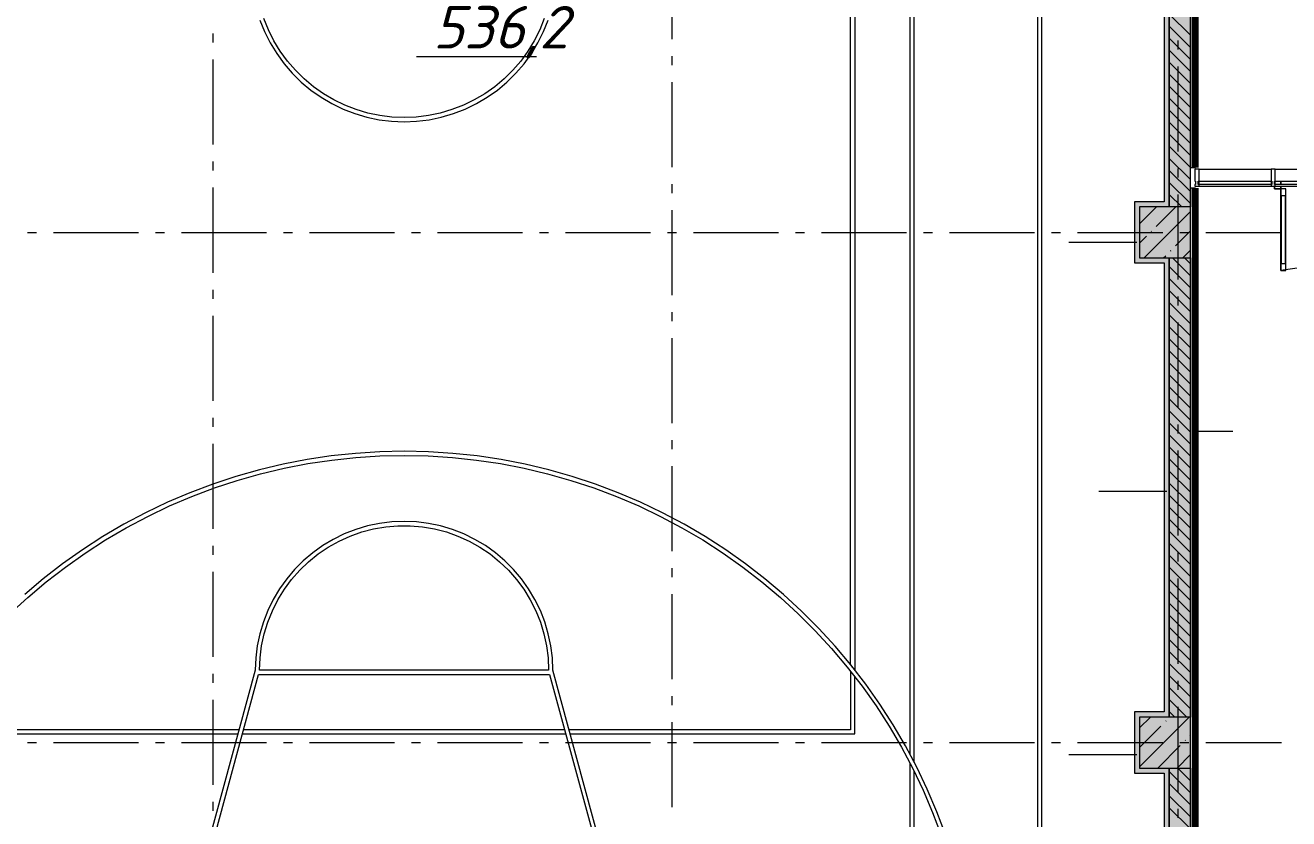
# Model space of a CAD drawing. Header units: millimetres. Extents: x -537608 to 253996, y -217170 to 186033.
# Drawn here: x -290367 to -275507, y -36597 to -27265 of the extents above; entities that cross this region are included whole.
import ezdxf

# ---------------------------------------------------------------- set-up
doc = ezdxf.new("R2010")
doc.units = ezdxf.units.MM
doc.layers.add('16) Лак 1.6м', color=160, linetype='Continuous', lineweight=90)
doc.layers.add('PDF _Геометрия', color=7, linetype='Continuous')
doc.layers.add('PDF _Текст', color=7, linetype='Continuous')
doc.layers.add('PDF _Сплошная заливка', color=7, linetype='Continuous', true_color=0xffffff)
doc.styles.add('PDF ISOCPEUR Italic', font='isocpeui.ttf')

msp = doc.modelspace()

# ---------------------------------------------------------------- hatches: boundary and pattern name
at = {"layer": 'PDF _Сплошная заливка', "true_color": 0xff7d7d, "transparency": 33554559}
for points in [[(-276661.3528, -28938.6636), (-276601.352, -28938.6636), (-276601.352, -10840.6596), (-276661.3528, -10840.6596), (-276661.3528, -26801.2363)], [(-276971.3524, -29400.664), (-276911.3516, -29400.664), (-276911.3516, -24000.6624), (-276971.3524, -24000.6624), (-276971.3524, -29340.6632)], [(-276661.3528, -45400.6677), (-276601.352, -45400.6677), (-276601.352, -29180.6643), (-276661.3528, -29180.6643), (-276661.3528, -45312.8143)], [(-276971.3524, -29400.664), (-276971.3524, -29340.6632), (-277321.3517, -29340.6632), (-277321.3517, -29400.664), (-277261.351, -29400.664)], [(-277261.351, -30060.665), (-276971.3524, -30060.665), (-276971.3524, -30000.6644), (-277321.3517, -30000.6644), (-277321.3517, -30060.665)], [(-276971.3524, -35400.6659), (-276911.3516, -35400.6659), (-276911.3516, -30000.6644), (-276971.3524, -30000.6644), (-276971.3524, -35345.0422)], [(-276971.3524, -35400.6659), (-276971.3524, -35340.6652), (-277321.3517, -35340.6652), (-277321.3517, -35400.6659), (-277261.351, -35400.6659)], [(-277261.351, -36060.6648), (-276971.3524, -36060.6648), (-276971.3524, -36000.6642), (-277321.3517, -36000.6642), (-277321.3517, -36060.6648)], [(-276971.3524, -41550.6664), (-276911.3516, -41550.6664), (-276911.3516, -36000.6642), (-276971.3524, -36000.6642), (-276971.3524, -41490.6656)]]:
    msp.add_hatch(color=11, dxfattribs=at).paths.add_polyline_path(points)
at = {"layer": 'PDF _Сплошная заливка', "transparency": 33554559}
h = msp.add_hatch(color=256, dxfattribs=at)
h.paths.add_polyline_path([(-276661.3528, -42060.6668), (-276661.764, -42050.6663), (-276911.3516, -42050.6663), (-276911.3516, -42060.6668)], flags=0)
h.paths.add_polyline_path([(-276680.4968, -41550.6664), (-276661.3528, -41550.6664), (-276661.3528, -36000.6642), (-276911.3516, -36000.6642), (-276911.3516, -41550.6664), (-276682.3914, -41550.6664)], flags=0)
h.paths.add_polyline_path([(-276911.3516, -35400.6659), (-276661.3528, -35400.6659), (-276661.3528, -30000.6644), (-276911.3516, -30000.6644), (-276911.3516, -35345.0422)], flags=0)
h.paths.add_polyline_path([(-276661.3528, -29400.664), (-276661.3528, -24000.6624), (-276911.3516, -24000.6624), (-276911.3516, -29400.664), (-276670.195, -29400.664)], flags=0)
h.paths.add_polyline_path([(-276852.9743, -23400.662), (-276661.3528, -23400.662), (-276661.3528, -21410.6625), (-276911.3516, -21411.1604), (-276911.3516, -23400.662)], flags=0)
h.paths.add_polyline_path([(-276661.3528, -21350.6613), (-276661.3528, -18000.6618), (-276911.3516, -18000.6618), (-276911.3516, -21350.6613)], flags=0)
h.paths.add_polyline_path([(-276661.3528, -17400.6608), (-276661.3528, -11950.6591), (-276911.3516, -11950.6591), (-276911.3516, -17400.6608)], flags=0)
msp.add_hatch(color=256, dxfattribs=at).paths.add_polyline_path([(-277261.351, -30000.6644), (-276661.3528, -30000.6644), (-276661.3528, -29400.664), (-277261.351, -29400.664), (-277261.351, -29649.173)])

# ---------------------------------------------------------------- linework, layer by layer
at = {"layer": '16) Лак 1.6м'}
for p, q in [((-276601.352, -28938.6636), (-276601.352, -10840.6596)), ((-276601.352, -45400.6677), (-276601.352, -29180.6643))]:
    msp.add_line(p, q, dxfattribs=at)
at = {"layer": 'PDF _Геометрия', "lineweight": 9}
for p, q in [((-276971.3524, -24060.6631), (-276971.3524, -29340.6632)), ((-276911.3516, -24000.6624), (-276911.3516, -29400.664)), ((-276911.3516, -29400.664), (-276911.3516, -24000.6624)), ((-276661.3528, -28938.6636), (-276661.3528, -24000.6624)), ((-276661.3528, -24000.6624), (-276661.3528, -28938.6636)), ((-276661.3528, -27383.35), (-276911.3516, -27133.351)), ((-276661.3528, -27524.7732), (-276911.3516, -27274.7721)), ((-276661.3528, -27666.1944), (-276911.3516, -27416.1933)), ((-276661.3528, -27807.6155), (-276911.3516, -27557.6144)), ((-276661.3528, -27949.0366), (-276911.3516, -27699.0355)), ((-276661.3528, -28090.4577), (-276911.3516, -27840.4588)), ((-276661.3528, -28231.8788), (-276911.3516, -27981.8799)), ((-276661.3528, -28373.3), (-276911.3516, -28123.301)), ((-276661.3528, -28514.7211), (-276911.3516, -28264.7221)), ((-276661.3528, -28656.1443), (-276911.3516, -28406.1432)), ((-276661.3528, -28797.5655), (-276911.3516, -28547.5643)), ((-276661.3528, -28938.9866), (-276911.3516, -28688.9854)), ((-276661.3528, -29080.4077), (-276911.3516, -28830.4066)), ((-276661.3528, -29221.8288), (-276911.3516, -28971.8298)), ((-276661.3528, -29180.6643), (-276661.3528, -28938.6636)), ((-276661.3528, -28938.6636), (-276601.352, -28938.6636)), ((-276561.3523, -28958.6645), (-276611.3526, -28958.6645)), ((-276611.3526, -28958.6645), (-276611.3526, -29098.6647)), ((-276561.3523, -28958.6645), (-275715.0345, -28958.6645)), ((-276561.3523, -29098.6647), (-276561.3523, -28958.6645)), ((-275665.0343, -28958.6645), (-275715.0345, -28958.6645)), ((-275715.0345, -28958.6645), (-275715.0345, -29098.6647)), ((-275665.0343, -28958.6645), (-273615.0363, -28958.6645)), ((-275665.0343, -29098.6647), (-275665.0343, -28958.6645)), ((-276661.3528, -29363.2499), (-276911.3516, -29113.251)), ((-276611.3526, -29098.6647), (-276601.352, -29098.6647)), ((-276601.352, -29098.6647), (-276601.352, -29138.6645)), ((-276571.3506, -29138.6645), (-276571.3506, -29098.6647)), ((-276571.3506, -29098.6647), (-276561.3523, -29098.6647)), ((-276561.3523, -29138.6645), (-276561.3523, -29098.6647)), ((-276561.3523, -29098.6647), (-275715.0345, -29098.6647)), ((-275715.0345, -29098.6647), (-275715.0345, -29138.6645)), ((-275715.0345, -29098.6647), (-275705.0362, -29098.6647)), ((-275705.0362, -29098.6647), (-275705.0362, -29138.6645)), ((-275675.0348, -29138.6645), (-275675.0348, -29098.6647)), ((-275675.0348, -29098.6647), (-275665.0343, -29098.6647)), ((-275665.0343, -29138.6645), (-275665.0343, -29098.6647)), ((-275665.0343, -29098.6647), (-273615.0363, -29098.6647)), ((-275600.0345, -29098.6647), (-275600.0345, -29138.6645)), ((-275600.0345, -29138.6645), (-275600.0345, -29098.6647)), ((-276765.3599, -29400.664), (-276911.3516, -29254.6721)), ((-276601.352, -29180.6643), (-276661.3528, -29180.6643)), ((-276661.3528, -29180.6643), (-276661.3528, -29400.664)), ((-276661.3528, -29400.664), (-276661.3528, -29180.6643)), ((-276601.352, -29138.6645), (-276611.3526, -29138.6645)), ((-276611.3526, -29138.6645), (-276611.3526, -29155.6642)), ((-276611.3526, -29155.6642), (-276561.3523, -29155.6642)), ((-276561.3523, -29138.6645), (-276571.3506, -29138.6645)), ((-275715.0345, -29138.6645), (-276561.3523, -29138.6645)), ((-276561.3523, -29155.6642), (-276561.3523, -29138.6645)), ((-276561.3523, -29155.6642), (-275715.0345, -29155.6642)), ((-275705.0362, -29138.6645), (-275715.0345, -29138.6645)), ((-275715.0345, -29138.6645), (-275715.0345, -29155.6642)), ((-275715.0345, -29155.6642), (-275665.0343, -29155.6642)), ((-275665.0343, -29138.6645), (-275675.0348, -29138.6645)), ((-275675.0348, -29188.6647), (-275675.0348, -29155.6642)), ((-275675.0348, -29155.6642), (-275675.0348, -29188.6647)), ((-275600.0345, -29188.6647), (-275675.0348, -29188.6647)), ((-275675.0348, -29188.6647), (-275600.0345, -29188.6647)), ((-273615.0363, -29138.6645), (-275665.0343, -29138.6645)), ((-275665.0343, -29155.6642), (-275665.0343, -29138.6645)), ((-275665.0343, -29155.6642), (-273615.0363, -29155.6642)), ((-275600.0345, -29188.6647), (-275600.0345, -29155.6642)), ((-275600.0345, -29155.6642), (-275600.0345, -29188.6647)), ((-275600.0345, -30148.6649), (-275600.0345, -29188.6647)), ((-275540.0359, -29188.6647), (-275600.0345, -29188.6647)), ((-275600.0345, -29188.6647), (-275600.0345, -30148.6649)), ((-275540.0359, -29188.6647), (-275600.0345, -29188.6647)), ((-275600.0345, -29188.6647), (-275600.0345, -30148.6649)), ((-275600.0345, -29268.6641), (-275540.0359, -29268.6641)), ((-275590.0361, -30068.6655), (-275590.0361, -29268.6641)), ((-275546.0363, -30068.6655), (-275546.0363, -29268.6641)), ((-275540.0359, -30148.6649), (-275540.0359, -29188.6647)), ((-275540.0359, -30148.6649), (-275540.0359, -29188.6647)), ((-276971.3524, -29340.6632), (-277321.3517, -29340.6632)), ((-277321.3517, -29340.6632), (-277321.3517, -29400.664)), ((-277321.3517, -29400.664), (-277321.3517, -30000.6644)), ((-277261.351, -29599.2869), (-277062.728, -29400.664)), ((-276661.3528, -29400.664), (-277261.351, -29400.664)), ((-277261.351, -29400.664), (-277261.351, -30000.6644)), ((-277066.9844, -29633.0194), (-276834.629, -29400.664)), ((-276906.781, -29400.664), (-276911.3516, -29396.0932)), ((-276661.3528, -30000.6644), (-276661.3528, -29400.664)), ((-277206.5304, -30000.6644), (-276661.3528, -29455.4846)), ((-277124.0076, -29690.0425), (-277119.2668, -29685.3018)), ((-276838.8853, -29861.1163), (-276661.3528, -29683.5837)), ((-277291.3524, -29821.728), (-278091.3516, -29821.728)), ((-277261.351, -29827.386), (-277181.0329, -29747.0678)), ((-277321.3517, -30000.6644), (-277321.3517, -30060.665)), ((-277261.351, -30000.6644), (-276661.3528, -30000.6644)), ((-276978.4334, -30000.6644), (-276952.9338, -29975.1669)), ((-276911.3516, -30000.6644), (-276911.3516, -35400.6659)), ((-276911.3516, -35400.6659), (-276911.3516, -30000.6644)), ((-276895.9106, -29918.1416), (-276891.1677, -29913.4008)), ((-276661.3528, -30211.7788), (-276872.465, -30000.6644)), ((-276750.3343, -30000.6644), (-276661.3528, -29911.6827)), ((-276661.3528, -30070.3576), (-276731.0439, -30000.6644)), ((-276661.3528, -35400.6659), (-276661.3528, -30000.6644)), ((-276661.3528, -30000.6644), (-276661.3528, -35400.6659)), ((-277321.3517, -30060.665), (-276971.3524, -30060.665)), ((-276971.3524, -30060.665), (-276971.3524, -35340.6652)), ((-276661.3528, -30353.1999), (-276911.3516, -30103.201)), ((-275600.0345, -30068.6655), (-275540.0359, -30068.6655)), ((-275351.5685, -30115.9529), (-275600.0345, -30148.6649)), ((-275600.0345, -30148.6649), (-275540.0359, -30148.6649)), ((-275600.0345, -30148.6649), (-275540.0359, -30148.6649)), ((-276661.3528, -30494.621), (-276911.3516, -30244.6221)), ((-276661.3528, -30636.0421), (-276911.3516, -30386.0432)), ((-276661.3528, -30777.4632), (-276911.3516, -30527.4644)), ((-276661.3528, -30918.8865), (-276911.3516, -30668.8855)), ((-276661.3528, -31060.3076), (-276911.3516, -30810.3066)), ((-276661.3528, -31201.7287), (-276911.3516, -30951.7277)), ((-276661.3528, -31343.1498), (-276911.3516, -31093.1488)), ((-276661.3528, -31484.5709), (-276911.3516, -31234.5721)), ((-276661.3528, -31625.9921), (-276911.3516, -31375.9932)), ((-276661.3528, -31767.4132), (-276911.3516, -31517.4143)), ((-276661.3528, -31908.8343), (-276911.3516, -31658.8354)), ((-276661.3528, -32050.2554), (-276911.3516, -31800.2565)), ((-276661.3528, -32191.6765), (-276911.3516, -31941.6777)), ((-276661.3528, -32333.0998), (-276911.3516, -32083.0988)), ((-276631.3513, -32040.0397), (-276165.2022, -32040.0397)), ((-276661.3528, -32474.5209), (-276911.3516, -32224.5199)), ((-276661.3528, -32615.9421), (-276911.3516, -32365.941)), ((-276661.3528, -32757.3632), (-276911.3516, -32507.3621)), ((-276661.3528, -32898.7843), (-276911.3516, -32648.7854)), ((-276941.3509, -32746.9321), (-277741.3522, -32746.9321)), ((-276661.3528, -33040.2054), (-276911.3516, -32790.2065)), ((-276661.3528, -33181.6266), (-276911.3516, -32931.6276)), ((-276661.3528, -33323.0477), (-276911.3516, -33073.0487)), ((-276661.3528, -33464.471), (-276911.3516, -33214.4699)), ((-276661.3528, -33605.8921), (-276911.3516, -33355.891)), ((-276661.3528, -33747.3132), (-276911.3516, -33497.3121)), ((-276661.3528, -33888.7343), (-276911.3516, -33638.7332)), ((-276661.3528, -34030.1554), (-276911.3516, -33780.1565)), ((-276661.3528, -34171.5765), (-276911.3516, -33921.5776)), ((-276661.3528, -34312.9977), (-276911.3516, -34062.9987)), ((-276661.3528, -34454.4188), (-276911.3516, -34204.4198)), ((-276661.3528, -34595.842), (-276911.3516, -34345.8409)), ((-276661.3528, -34737.2632), (-276911.3516, -34487.262)), ((-276661.3528, -34878.6843), (-276911.3516, -34628.6832)), ((-276661.3528, -35020.1054), (-276911.3516, -34770.1043)), ((-276661.3528, -35161.5265), (-276911.3516, -34911.5275)), ((-276661.3528, -35302.9476), (-276911.3516, -35052.9487)), ((-276705.0556, -35400.6659), (-276911.3516, -35194.3698)), ((-276971.3524, -35340.6652), (-277321.3517, -35340.6652)), ((-277321.3517, -35340.6652), (-277321.3517, -35400.6659)), ((-276846.4767, -35400.6659), (-276911.3516, -35335.7909)), ((-277321.3517, -35400.6659), (-277321.3517, -36000.6642)), ((-277261.351, -35529.8496), (-277132.1673, -35400.6659)), ((-277261.351, -35986.0478), (-276675.9692, -35400.6659)), ((-276661.3528, -35400.6659), (-277261.351, -35400.6659)), ((-277261.351, -35400.6659), (-277261.351, -36000.6642)), ((-277261.351, -35757.9487), (-277009.9591, -35506.5568)), ((-276952.9338, -35449.5315), (-276948.193, -35444.7885)), ((-276661.3528, -36000.6642), (-276661.3528, -35400.6659)), ((-276667.8116, -35620.6053), (-276661.3528, -35614.1464)), ((-277047.8705, -36000.6642), (-276781.8601, -35734.6537)), ((-276724.8369, -35677.6306), (-276720.0939, -35672.8876)), ((-277291.3524, -35845.8366), (-278091.3516, -35845.8366)), ((-276819.7736, -36000.6642), (-276661.3528, -35842.2433)), ((-277321.3517, -36000.6642), (-277321.3517, -36060.6648)), ((-277321.3517, -36060.6648), (-276971.3524, -36060.6648)), ((-277261.351, -36000.6642), (-276661.3528, -36000.6642)), ((-276971.3524, -36060.6648), (-276971.3524, -41490.6656)), ((-276911.3516, -36000.6642), (-276911.3516, -41550.6664)), ((-276911.3516, -41550.6664), (-276911.3516, -36000.6642)), ((-276661.3528, -36292.8976), (-276911.3516, -36042.8987)), ((-276661.3528, -36151.4765), (-276812.1629, -36000.6642)), ((-276661.3528, -36010.0553), (-276670.7418, -36000.6642)), ((-276661.3528, -41550.6664), (-276661.3528, -36000.6642)), ((-276661.3528, -36000.6642), (-276661.3528, -41550.6664)), ((-276661.3528, -36434.3187), (-276911.3516, -36184.3198)), ((-276661.3528, -36575.7398), (-276911.3516, -36325.7409)), ((-276661.3528, -36717.1631), (-276911.3516, -36467.1621))]:
    msp.add_line(p, q, dxfattribs=at)
at = {"layer": 'PDF _Геометрия', "color": 253, "lineweight": 9, "true_color": 0xaaaaaa}
for p, q in [((-282761.353, -26427.4166), (-282761.353, -27427.4166)), ((-288161.3545, -27363.2069), (-288161.3545, -27469.0397)), ((-276811.3512, -27444.4207), (-276811.3512, -27550.2534)), ((-285765.5641, -27633.8677), (-284352.6511, -27633.8677)), ((-282761.353, -27627.4175), (-282761.353, -27733.2502)), ((-288161.3545, -27669.0405), (-288161.3545, -28669.0405)), ((-276811.3512, -27750.2543), (-276811.3512, -28750.2543)), ((-282761.353, -27933.2511), (-282761.353, -28933.2511)), ((-288161.3545, -28869.0414), (-288161.3545, -28974.8741)), ((-276811.3512, -28950.2551), (-276811.3512, -29056.0879)), ((-288161.3545, -29174.875), (-288161.3545, -30174.875)), ((-282761.353, -29133.2498), (-282761.353, -29239.0847)), ((-276811.3512, -29256.0866), (-276811.3512, -30256.0887)), ((-282761.353, -29439.0834), (-282761.353, -30439.0834)), ((-290341.645, -29700.6652), (-290235.8101, -29700.6652)), ((-290035.8114, -29700.6652), (-289035.8114, -29700.6652)), ((-288835.8106, -29700.6652), (-288729.9778, -29700.6652)), ((-288529.977, -29700.6652), (-287529.977, -29700.6652)), ((-287329.9761, -29700.6652), (-287224.1433, -29700.6652)), ((-287024.1424, -29700.6652), (-286024.1425, -29700.6652)), ((-285824.1438, -29700.6652), (-285718.3089, -29700.6652)), ((-285518.3102, -29700.6652), (-284518.3102, -29700.6652)), ((-284318.3093, -29700.6652), (-284212.4766, -29700.6652)), ((-284012.4757, -29700.6652), (-283012.4757, -29700.6652)), ((-282812.4749, -29700.6652), (-282706.6421, -29700.6652)), ((-282506.6434, -29700.6652), (-281506.6413, -29700.6652)), ((-281306.6426, -29700.6652), (-281200.8098, -29700.6652)), ((-281000.8089, -29700.6652), (-280000.809, -29700.6652)), ((-279800.8081, -29700.6652), (-279694.9754, -29700.6652)), ((-279494.9745, -29700.6652), (-278494.9745, -29700.6652)), ((-278294.9736, -29700.6652), (-278189.1409, -29700.6652)), ((-277989.1422, -29700.6652), (-276989.1401, -29700.6652)), ((-276789.1414, -29700.6652), (-276683.3086, -29700.6652)), ((-276483.3077, -29700.6652), (-275592.5637, -29700.6652)), ((-288161.3545, -30374.8737), (-288161.3545, -30480.7086)), ((-276811.3512, -30456.0874), (-276811.3512, -30561.9202)), ((-288161.3545, -30680.7073), (-288161.3545, -31680.7073)), ((-282761.353, -30639.0842), (-282761.353, -30744.917)), ((-276811.3512, -30761.9211), (-276811.3512, -31761.921)), ((-282761.353, -30944.9179), (-282761.353, -31944.9179)), ((-288161.3545, -31880.7081), (-288161.3545, -31986.5409)), ((-276811.3512, -31961.9219), (-276811.3512, -32067.7547)), ((-288161.3545, -32186.5418), (-288161.3545, -33186.5417)), ((-282761.353, -32144.9165), (-282761.353, -32250.7515)), ((-276811.3512, -32267.7533), (-276811.3512, -33267.7555)), ((-282761.353, -32450.7501), (-282761.353, -33450.7523)), ((-288161.3545, -33386.5404), (-288161.3545, -33492.3754)), ((-276811.3512, -33467.7542), (-276811.3512, -33573.587)), ((-288161.3545, -33692.374), (-288161.3545, -34692.374)), ((-282761.353, -33650.751), (-282761.353, -33756.5838)), ((-276811.3512, -33773.5879), (-276811.3512, -34773.5878)), ((-282761.353, -33956.5847), (-282761.353, -34956.5846)), ((-288161.3545, -34892.3749), (-288161.3545, -34998.2077)), ((-276811.3512, -34973.5886), (-276811.3512, -35079.4214)), ((-288161.3545, -35198.2086), (-288161.3545, -36198.2085)), ((-282761.353, -35156.5854), (-282761.353, -35262.4183)), ((-276811.3512, -35279.4223), (-276811.3512, -36279.4222)), ((-282761.353, -35462.4191), (-282761.353, -36462.419)), ((-290341.645, -35700.665), (-290235.8101, -35700.665)), ((-290035.8114, -35700.665), (-289035.8114, -35700.665)), ((-288835.8106, -35700.665), (-288729.9778, -35700.665)), ((-288529.977, -35700.665), (-287529.977, -35700.665)), ((-287329.9761, -35700.665), (-287224.1433, -35700.665)), ((-287024.1424, -35700.665), (-286024.1425, -35700.665)), ((-285824.1438, -35700.665), (-285718.3089, -35700.665)), ((-285518.3102, -35700.665), (-284518.3102, -35700.665)), ((-284318.3093, -35700.665), (-284212.4766, -35700.665)), ((-284012.4757, -35700.665), (-283012.4757, -35700.665)), ((-282812.4749, -35700.665), (-282706.6421, -35700.665)), ((-282506.6434, -35700.665), (-281506.6413, -35700.665)), ((-281306.6426, -35700.665), (-281200.8098, -35700.665)), ((-281000.8089, -35700.665), (-280000.809, -35700.665)), ((-279800.8081, -35700.665), (-279694.9754, -35700.665)), ((-279494.9745, -35700.665), (-278494.9745, -35700.665)), ((-278294.9736, -35700.665), (-278189.1409, -35700.665)), ((-277989.1422, -35700.665), (-276989.1401, -35700.665)), ((-276789.1414, -35700.665), (-276683.3086, -35700.665)), ((-276483.3077, -35700.665), (-275592.5637, -35700.665)), ((-288161.3545, -36398.2093), (-288161.3545, -36504.0422)), ((-276811.3512, -36479.421), (-276811.3512, -36585.2559))]:
    msp.add_line(p, q, dxfattribs=at)
at = {"layer": 'PDF _Геометрия', "color": 9, "lineweight": 9, "true_color": 0xc0c0c0}
for p, q in [((-280661.0426, -34782.9596), (-280661.0426, -26625.1785)), ((-280611.0424, -26625.1785), (-280611.0424, -34845.5955)), ((-279961.3023, -26625.1785), (-279961.3023, -35840.9128)), ((-279911.3021, -35935.2488), (-279911.3021, -26625.1785)), ((-278461.3023, -26625.1785), (-278461.3023, -40550.182)), ((-278411.3021, -40600.1822), (-278411.3021, -26625.1785)), ((-287506.4172, -27319.9777), (-287559.9698, -27187.0349)), ((-284262.6361, -27187.0349), (-284316.1887, -27319.9777)), ((-287607.2637, -27203.2704), (-287552.2083, -27340.0627)), ((-287552.2083, -27340.0627), (-287486.1428, -27471.8902)), ((-287442.1666, -27448.0914), (-287506.4172, -27319.9777)), ((-284316.1887, -27319.9777), (-284380.4393, -27448.0914)), ((-284336.463, -27471.8902), (-284270.3975, -27340.0627)), ((-284270.3975, -27340.0627), (-284215.3422, -27203.2704)), ((-287486.1428, -27471.8902), (-287409.5084, -27597.866)), ((-287367.6485, -27570.5192), (-287442.1666, -27448.0914)), ((-284380.4393, -27448.0914), (-284454.9574, -27570.5192)), ((-284413.0975, -27597.866), (-284336.463, -27471.8902)), ((-287409.5084, -27597.866), (-287322.8197, -27717.1483)), ((-287283.3625, -27686.4364), (-287367.6485, -27570.5192)), ((-284454.9574, -27570.5192), (-284539.2434, -27686.4364)), ((-284499.7862, -27717.1483), (-284413.0975, -27597.866)), ((-287322.8197, -27717.1483), (-287226.6601, -27828.934)), ((-287189.8726, -27795.0702), (-287283.3625, -27686.4364)), ((-284539.2434, -27686.4364), (-284632.7333, -27795.0702)), ((-284595.9479, -27828.934), (-284499.7862, -27717.1483)), ((-287226.6601, -27828.934), (-287121.6713, -27932.4739)), ((-287087.8053, -27895.6863), (-287189.8726, -27795.0702)), ((-287121.6713, -27932.4739), (-287008.5594, -28027.0725)), ((-286977.8496, -27987.6154), (-287087.8053, -27895.6863)), ((-284734.8005, -27895.6863), (-284844.7562, -27987.6154)), ((-284814.0465, -28027.0725), (-284700.9346, -27932.4739)), ((-284632.7333, -27795.0702), (-284734.8005, -27895.6863)), ((-284700.9346, -27932.4739), (-284595.9479, -27828.934)), ((-287008.5594, -28027.0725), (-286888.0865, -28112.097)), ((-286860.7375, -28070.2393), (-286977.8496, -27987.6154)), ((-286737.2592, -28143.0006), (-286860.7375, -28070.2393)), ((-284961.8683, -28070.2393), (-285085.3467, -28143.0006)), ((-284844.7562, -27987.6154), (-284961.8683, -28070.2393)), ((-284934.5193, -28112.097), (-284814.0465, -28027.0725)), ((-286888.0865, -28112.097), (-286761.0579, -28186.9746)), ((-286761.0579, -28186.9746), (-286628.3261, -28251.2037)), ((-286608.2412, -28205.4147), (-286737.2592, -28143.0006)), ((-286474.5471, -28257.0619), (-286608.2412, -28205.4147)), ((-285214.3668, -28205.4147), (-285348.0589, -28257.0619)), ((-285085.3467, -28143.0006), (-285214.3668, -28205.4147)), ((-285194.2819, -28251.2037), (-285061.5501, -28186.9746)), ((-285061.5501, -28186.9746), (-284934.5193, -28112.097)), ((-286628.3261, -28251.2037), (-286490.7825, -28304.3516)), ((-286490.7825, -28304.3516), (-286349.3484, -28346.065)), ((-286337.0744, -28297.5956), (-286474.5471, -28257.0619)), ((-286349.3484, -28346.065), (-286204.9777, -28376.06)), ((-286196.747, -28326.7423), (-286337.0744, -28297.5956)), ((-286204.9777, -28376.06), (-286058.635, -28394.1405)), ((-286054.5056, -28344.3104), (-286196.747, -28326.7423)), ((-285911.304, -28350.1793), (-286054.5056, -28344.3104)), ((-285768.1002, -28344.3104), (-285911.304, -28350.1793)), ((-285625.8589, -28326.7423), (-285768.1002, -28344.3104)), ((-285763.9709, -28394.1405), (-285617.6281, -28376.06)), ((-285485.5315, -28297.5956), (-285625.8589, -28326.7423)), ((-285617.6281, -28376.06), (-285473.2574, -28346.065)), ((-285348.0589, -28257.0619), (-285485.5315, -28297.5956)), ((-285473.2574, -28346.065), (-285331.8234, -28304.3516)), ((-285331.8234, -28304.3516), (-285194.2819, -28251.2037)), ((-286058.635, -28394.1405), (-285911.304, -28400.1795)), ((-285911.304, -28400.1795), (-285763.9709, -28394.1405)), ((-287052.9404, -32372.5204), (-287334.4801, -32427.0138)), ((-286769.3382, -32330.034), (-287052.9404, -32372.5204)), ((-287043.3813, -32420.4753), (-286762.1494, -32378.3937)), ((-286484.1879, -32299.6321), (-286769.3382, -32330.034)), ((-286762.1494, -32378.3937), (-286479.3869, -32348.2803)), ((-286198.0044, -32281.3687), (-286484.1879, -32299.6321)), ((-286479.3869, -32348.2803), (-286195.6016, -32330.1912)), ((-285911.304, -32275.2779), (-286198.0044, -32281.3687)), ((-286195.6016, -32330.1912), (-285911.304, -32324.1586)), ((-285624.6016, -32281.3687), (-285911.304, -32275.2779)), ((-285911.304, -32324.1586), (-285627.0042, -32330.1912)), ((-285627.0042, -32330.1912), (-285343.219, -32348.2803)), ((-285338.4179, -32299.6321), (-285624.6016, -32281.3687)), ((-285343.219, -32348.2803), (-285060.4564, -32378.3937)), ((-285053.2677, -32330.034), (-285338.4179, -32299.6321)), ((-285060.4564, -32378.3937), (-284779.2246, -32420.4753)), ((-284769.6676, -32372.5204), (-285053.2677, -32330.034)), ((-284488.1258, -32427.0138), (-284769.6676, -32372.5204)), ((-287613.4513, -32493.4174), (-287889.3524, -32571.6106)), ((-287872.8349, -32617.673), (-287599.2246, -32540.2227)), ((-287334.4801, -32427.0138), (-287613.4513, -32493.4174)), ((-287599.2246, -32540.2227), (-287322.5721, -32474.4521)), ((-287322.5721, -32474.4521), (-287043.3813, -32420.4753)), ((-284779.2246, -32420.4753), (-284500.0337, -32474.4521)), ((-284500.0337, -32474.4521), (-284223.3813, -32540.2227)), ((-284209.1546, -32493.4174), (-284488.1258, -32427.0138)), ((-284223.3813, -32540.2227), (-283949.7709, -32617.673)), ((-283933.2534, -32571.6106), (-284209.1546, -32493.4174)), ((-288161.6818, -32661.449), (-288429.9507, -32762.7757)), ((-287889.3524, -32571.6106), (-288161.6818, -32661.449)), ((-288142.9145, -32706.6611), (-287872.8349, -32617.673)), ((-283949.7709, -32617.673), (-283679.6914, -32706.6611)), ((-283660.9241, -32661.449), (-283933.2534, -32571.6106)), ((-283392.6552, -32762.7757), (-283660.9241, -32661.449)), ((-288429.9507, -32762.7757), (-288693.6725, -32875.4054)), ((-288670.539, -32918.5915), (-288408.9766, -32807.0275)), ((-288408.9766, -32807.0275), (-288142.9145, -32706.6611)), ((-283679.6914, -32706.6611), (-283413.6314, -32807.0275)), ((-283413.6314, -32807.0275), (-283152.0668, -32918.5915)), ((-283128.9334, -32875.4054), (-283392.6552, -32762.7757)), ((-288693.6725, -32875.4054), (-288952.3737, -32999.1335)), ((-288927.1324, -33041.1506), (-288670.539, -32918.5915)), ((-283152.0668, -32918.5915), (-282895.4734, -33041.1506)), ((-282870.2344, -32999.1335), (-283128.9334, -32875.4054)), ((-289205.5848, -33133.7405), (-289452.8494, -33278.9789)), ((-288952.3737, -32999.1335), (-289205.5848, -33133.7405)), ((-289178.2961, -33174.4874), (-288927.1324, -33041.1506)), ((-286199.3435, -33124.0479), (-286340.9024, -33153.7286)), ((-286055.8167, -33106.1569), (-286199.3435, -33124.0479)), ((-285911.304, -33100.1803), (-286055.8167, -33106.1569)), ((-285766.7891, -33106.1569), (-285911.304, -33100.1803)), ((-285623.2624, -33124.0479), (-285766.7891, -33106.1569)), ((-285481.7035, -33153.7286), (-285623.2624, -33124.0479)), ((-282895.4734, -33041.1506), (-282644.3098, -33174.4874)), ((-282617.0211, -33133.7405), (-282870.2344, -32999.1335)), ((-282369.7564, -33278.9789), (-282617.0211, -33133.7405)), ((-289452.8494, -33278.9789), (-289693.7242, -33434.5879)), ((-289423.5779, -33318.3585), (-289178.2961, -33174.4874)), ((-286614.2694, -33247.5758), (-286744.211, -33311.1009)), ((-286676.6492, -33332.2063), (-286545.1596, -33272.7697)), ((-286479.5268, -33195.0007), (-286614.2694, -33247.5758)), ((-286545.1596, -33272.7697), (-286409.1015, -33224.6964)), ((-286340.9024, -33153.7286), (-286479.5268, -33195.0007)), ((-286409.1015, -33224.6964), (-286269.4588, -33188.3352)), ((-286269.4588, -33188.3352), (-286127.2324, -33163.9486)), ((-286127.2324, -33163.9486), (-285983.4538, -33151.7112)), ((-285983.4538, -33151.7112), (-285839.152, -33151.7112)), ((-285839.152, -33151.7112), (-285695.3734, -33163.9486)), ((-285695.3734, -33163.9486), (-285553.1471, -33188.3352)), ((-285553.1471, -33188.3352), (-285413.5043, -33224.6964)), ((-285343.0791, -33195.0007), (-285481.7035, -33153.7286)), ((-285413.5043, -33224.6964), (-285277.4462, -33272.7697)), ((-285208.3364, -33247.5758), (-285343.0791, -33195.0007)), ((-285277.4462, -33272.7697), (-285145.9567, -33332.2063)), ((-285078.3949, -33311.1009), (-285208.3364, -33247.5758)), ((-282644.3098, -33174.4874), (-282399.028, -33318.3585)), ((-282128.8817, -33434.5879), (-282369.7564, -33278.9789)), ((-289693.7242, -33434.5879), (-289927.7719, -33600.2901)), ((-289662.5343, -33472.5057), (-289423.5779, -33318.3585)), ((-286868.4623, -33385.1389), (-286986.1751, -33469.1838)), ((-286922.1807, -33483.3847), (-286802.625, -33402.58)), ((-286744.211, -33311.1009), (-286868.4623, -33385.1389)), ((-286802.625, -33402.58), (-286676.6492, -33332.2063)), ((-285145.9567, -33332.2063), (-285019.9809, -33402.58)), ((-284954.1435, -33385.1389), (-285078.3949, -33311.1009)), ((-285019.9809, -33402.58), (-284900.4274, -33483.3847)), ((-284836.4308, -33469.1838), (-284954.1435, -33385.1389)), ((-282399.028, -33318.3585), (-282160.0716, -33472.5057)), ((-281894.834, -33600.2901), (-282128.8817, -33434.5879)), ((-289894.7347, -33636.6535), (-289662.5343, -33472.5057)), ((-287096.5464, -33562.6628), (-287198.8203, -33664.9368)), ((-287138.628, -33673.8845), (-287034.4508, -33574.0369)), ((-286986.1751, -33469.1838), (-287096.5464, -33562.6628)), ((-287034.4508, -33574.0369), (-286922.1807, -33483.3847)), ((-284900.4274, -33483.3847), (-284788.1551, -33574.0369)), ((-284726.0595, -33562.6628), (-284836.4308, -33469.1838)), ((-284788.1551, -33574.0369), (-284683.9779, -33673.8845)), ((-284623.7856, -33664.9368), (-284726.0595, -33562.6628)), ((-282160.0716, -33472.5057), (-281927.8711, -33636.6535)), ((-289927.7719, -33600.2901), (-290154.5683, -33775.7817)), ((-290119.7637, -33810.5024), (-289894.7347, -33636.6535)), ((-287198.8203, -33664.9368), (-287292.2994, -33775.308)), ((-287233.9651, -33782.2061), (-287138.628, -33673.8845)), ((-284683.9779, -33673.8845), (-284588.6429, -33782.2061)), ((-284530.3065, -33775.308), (-284623.7856, -33664.9368)), ((-281927.8711, -33636.6535), (-281702.8421, -33810.5024)), ((-281668.0375, -33775.7817), (-281894.834, -33600.2901)), ((-290154.5683, -33775.7817), (-290373.7089, -33960.7485)), ((-290337.2142, -33993.7446), (-290119.7637, -33810.5024)), ((-287292.2994, -33775.308), (-287376.3443, -33893.0208)), ((-287319.7689, -33898.2223), (-287233.9651, -33782.2061)), ((-284588.6429, -33782.2061), (-284502.8369, -33898.2223)), ((-284446.2616, -33893.0208), (-284530.3065, -33775.308)), ((-281702.8421, -33810.5024), (-281485.3916, -33993.7446)), ((-281448.8969, -33960.7485), (-281668.0375, -33775.7817)), ((-290546.6946, -34186.0465), (-290337.2142, -33993.7446)), ((-287450.3822, -34017.2721), (-287513.9073, -34147.2137)), ((-287460.3913, -34149.9479), (-287395.4281, -34021.0979)), ((-287376.3443, -33893.0208), (-287450.3822, -34017.2721)), ((-287395.4281, -34021.0979), (-287319.7689, -33898.2223)), ((-284502.8369, -33898.2223), (-284427.1778, -34021.0979)), ((-284372.2236, -34017.2721), (-284446.2616, -33893.0208)), ((-284427.1778, -34021.0979), (-284362.2145, -34149.9479)), ((-284308.6986, -34147.2137), (-284372.2236, -34017.2721)), ((-281485.3916, -33993.7446), (-281275.9135, -34186.0465)), ((-281237.8127, -34154.8567), (-281448.8969, -33960.7485)), ((-287513.9073, -34147.2137), (-287566.4846, -34281.9563)), ((-287514.1958, -34283.8424), (-287460.3913, -34149.9479)), ((-284362.2145, -34149.9479), (-284308.41, -34283.8424)), ((-284256.1234, -34281.9563), (-284308.6986, -34147.2137)), ((-281035.1636, -34357.7554), (-281237.8127, -34154.8567)), ((-287566.4846, -34281.9563), (-287607.7546, -34420.5808)), ((-287556.4497, -34421.8187), (-287514.1958, -34283.8424)), ((-284308.41, -34283.8424), (-284266.1561, -34421.8187)), ((-284214.8513, -34420.5808), (-284256.1234, -34281.9563)), ((-281275.9135, -34186.0465), (-281074.7802, -34387.0614)), ((-287607.7546, -34420.5808), (-287637.4352, -34562.1397)), ((-287586.8494, -34562.8782), (-287556.4497, -34421.8187)), ((-284266.1561, -34421.8187), (-284235.7564, -34562.8782)), ((-284185.1706, -34562.1397), (-284214.8513, -34420.5808)), ((-281074.7802, -34387.0614), (-280882.3555, -34596.4298)), ((-280841.3138, -34569.0765), (-281035.1636, -34357.7554)), ((-287637.4352, -34562.1397), (-287655.3263, -34705.6664)), ((-287605.1797, -34706.0108), (-287586.8494, -34562.8782)), ((-284235.7564, -34562.8782), (-284217.4262, -34706.0108)), ((-284167.2796, -34705.6664), (-284185.1706, -34562.1397)), ((-280882.3555, -34596.4298), (-280698.9884, -34813.7727)), ((-280656.614, -34788.4431), (-280841.3138, -34569.0765)), ((-287655.3263, -34705.6664), (-287661.3029, -34850.1813)), ((-287611.3027, -34850.1813), (-287605.1797, -34706.0108)), ((-284217.4262, -34706.0108), (-284211.3032, -34850.1813)), ((-284161.303, -34850.1813), (-284167.2796, -34705.6664)), ((-287661.3029, -34850.1813), (-288461.0501, -37791.1838)), ((-288403.6114, -37770.5047), (-287623.0836, -34900.1815)), ((-287623.0836, -34900.1815), (-285908.6085, -34900.1815)), ((-284211.3032, -34850.1813), (-287611.3027, -34850.1813)), ((-285908.6085, -34900.1815), (-284199.5222, -34900.1815)), ((-284199.5222, -34900.1815), (-283418.9945, -37770.5047)), ((-283361.5558, -37791.1838), (-284161.303, -34850.1813)), ((-280698.9884, -34813.7727), (-280525.006, -35038.6983)), ((-280635.9499, -34814.2033), (-280661.0426, -34782.9596)), ((-280661.0426, -34862.8278), (-280661.0426, -35550.18)), ((-280481.4001, -35015.455), (-280656.614, -34788.4431)), ((-280611.0424, -34845.5955), (-280635.9499, -34814.2033)), ((-280611.0424, -35600.1802), (-280611.0424, -34927.4702)), ((-280525.006, -35038.6983), (-280360.7227, -35270.804)), ((-280315.9864, -35249.705), (-280481.4001, -35015.455)), ((-280360.7227, -35270.804), (-280206.4355, -35509.67)), ((-280160.6702, -35490.7692), (-280315.9864, -35249.705)), ((-280206.4355, -35509.67), (-280062.4201, -35754.8657)), ((-280015.7354, -35738.2125), (-280160.6702, -35490.7692)), ((-291211.5118, -35600.1802), (-287865.2501, -35600.1802)), ((-287851.6542, -35550.18), (-291161.5116, -35550.18)), ((-287813.4349, -35600.1802), (-285911.304, -35600.1802)), ((-285911.304, -35550.18), (-287799.8391, -35550.18)), ((-284022.7669, -35550.18), (-285911.304, -35550.18)), ((-285911.304, -35600.1802), (-284009.1709, -35600.1802)), ((-280661.0426, -35550.18), (-283970.9517, -35550.18)), ((-283957.3558, -35600.1802), (-280611.0424, -35600.1802)), ((-280062.4201, -35754.8657), (-279928.9391, -36005.9518)), ((-279881.4406, -35991.5894), (-280015.7354, -35738.2125)), ((-279961.3023, -35945.0749), (-279961.3023, -40100.9293)), ((-279928.9391, -36005.9518), (-279806.2293, -36262.4742)), ((-279911.3021, -40150.9295), (-279911.3021, -36042.8212)), ((-279758.0268, -36250.4413), (-279881.4406, -35991.5894)), ((-279645.7222, -36514.301), (-279758.0268, -36250.4413)), ((-279806.2293, -36262.4742), (-279694.5125, -36523.972)), ((-279694.5125, -36523.972), (-279593.991, -36789.976)), ((-279544.7228, -36782.6925), (-279645.7222, -36514.301))]:
    msp.add_line(p, q, dxfattribs=at)
at = {"layer": 'PDF _Сплошная заливка', "color": 11, "lineweight": 35, "true_color": 0xff7d7d, "transparency": 33554559}
for points in [[(-277261.351, -30000.6644), (-277261.351, -29400.664), (-277321.3517, -30000.6644), (-277321.3517, -29400.664)], [(-277261.351, -36000.6642), (-277261.351, -35400.6659), (-277321.3517, -36000.6642), (-277321.3517, -35400.6659)]]:
    msp.add_solid(points, dxfattribs=at)
at = {"layer": 'PDF _Сплошная заливка', "lineweight": 35, "transparency": 33554559}
msp.add_solid([(-277261.351, -36000.6642), (-276661.3528, -36000.6642), (-277261.351, -35400.6659), (-276661.3528, -35400.6659)], dxfattribs=at)

# ---------------------------------------------------------------- texts
at = {"layer": 'PDF _Текст', "insert": (-285570.8552, -27346.4924), "char_height": 500, "attachment_point": 4, "style": 'PDF ISOCPEUR Italic'}
msp.add_mtext('536,2', dxfattribs=at)

doc.saveas('drawing.dxf')
